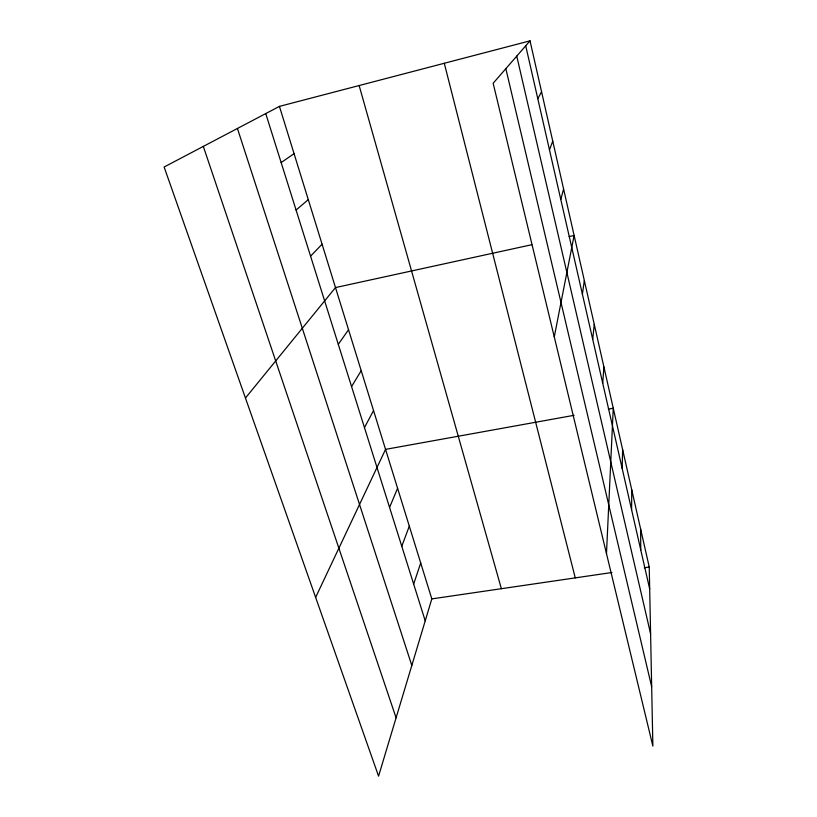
<?xml version="1.0" encoding="UTF-8"?>
<svg xmlns="http://www.w3.org/2000/svg" width="817" height="817" viewBox="0 0 817 817"><rect width="100%" height="100%" fill="white"/><g stroke="black" fill="none" stroke-linecap="round" stroke-linejoin="round"><path stroke-width="1.23" d="M631.602 509.757L631.755 489.873M622.166 468.396L622.636 449.636M606.48 553.589L613.261 408.234L608.369 409.123M602.721 383.204L603.896 366.894M592.713 339.331L594.255 324.349M582.398 294.13L584.339 280.568M554.273 336.91L574.116 235.48L569.143 236.562M560.789 199.481L563.597 189.023M279.434 106.384L431.815 598.892L378.567 776.15L164.125 167.015L279.434 106.384L530.029 40.85L649.239 567.039L652.875 746.115L493.151 83.263L530.029 40.85M413.657 584.073L420.704 562.995M401.78 546.277L409.307 526.138M549.473 149.889L552.752 141.147M389.566 507.428L397.583 488.27M315.638 597.401L385.553 449.37L574.137 415.302M364.464 427.577L373.543 410.563M537.79 98.683L541.569 91.78M351.565 386.543L361.206 370.693M338.299 344.335L348.532 329.711M245.457 398.022L335.491 287.574L531.806 244.712M310.572 256.15L322.082 244.222M296.081 210.061L308.285 199.614M281.15 162.563L294.069 153.688M431.815 598.892L611.964 572.503M644.266 567.764L649.239 567.039M203.321 146.406L396.092 717.816M237.43 128.473L411.809 665.477M265.75 113.583L425.218 620.838M359.143 85.54L501.372 588.7M444.285 63.277L575.26 577.874M505.835 68.669L651.66 686.699M516.752 56.128L650.587 633.788M525.719 45.803L649.678 588.975M640.62 528.987L640.773 549.933"/></g></svg>
